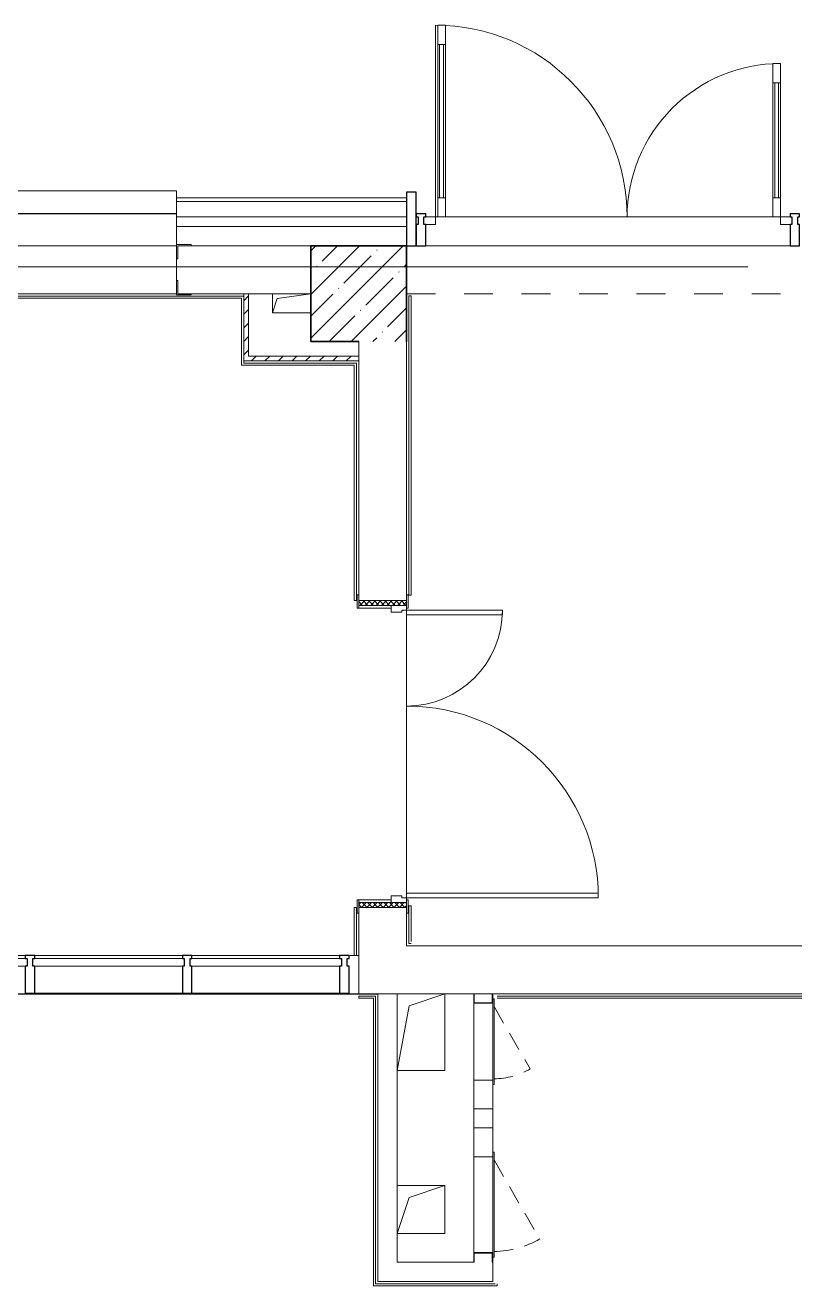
# Model space of a CAD drawing. Header units: millimetres. Extents: x 5993 to 95364, y 94667 to 143522.
# Drawn here: x 42850 to 43177, y 117542 to 118077 of the extents above; entities that cross this region are included whole.
import ezdxf

# ---------------------------------------------------------------- set-up
doc = ezdxf.new("R2010")
doc.units = ezdxf.units.MM
for name, pattern in [('200_ШТРИХ__ш1_п0_6_', [160, 100, -60]), ('200_ШТРИХ_ш1п0_6_', [160, 100, -60]), ('50_200_ШТРИХ_1Т_ш5_п1_п1_', [1400, 1000, -200, 0, -200]), ('Штрих короткий', [300, 150, -150])]:
    doc.linetypes.add(name, pattern=pattern)
for name, color, linetype, lineweight in [('0-2', 7, 'Continuous', 9), ('S-GRID-____-OTLN-1', 7, '50_200_ШТРИХ_1Т_ш5_п1_п1_', 9), ('Двери', 7, 'Continuous', 9), ('Импосты витража', 7, 'Continuous', 9), ('Импосты витража-1', 7, 'Continuous', 25), ('Каркас_Импост', 7, 'Continuous', 13), ('Каркас_Импост-1', 7, 'Continuous', 9), ('Несущие колонны', 7, 'Continuous', 9), ('Несущие колонны-1', 7, 'Continuous', 35), ('Обобщенные модели', 7, 'Continuous', 9), ('Общие ребра', 7, 'Continuous', 9), ('Окна', 7, 'Continuous', 9), ('Остекление-1', 7, 'Continuous', 9), ('Открывание в плане-1', 7, '200_ШТРИХ__ш1_п0_6_', 9), ('Открывание-1', 7, 'Continuous', 9), ('Панель-2', 7, 'Continuous', 13), ('Перекрытия', 7, 'Continuous', 9), ('Перемычка-1', 7, 'Штрих короткий', 9), ('Перемычка_Пунктирные линии-1', 7, '200_ШТРИХ_ш1п0_6_', 9), ('Стены', 7, 'Continuous', 9), ('Стены-1', 7, 'Continuous', 13), ('Элементы узлов', 7, 'Continuous', 9)]:
    doc.layers.add(name, color=color, linetype=linetype, lineweight=lineweight)
doc.layers.add('Штриховка разреза-5', color=7, linetype='Continuous', lineweight=5, true_color=0x8000ff)

# ---------------------------------------------------------------- blocks, each defined once
blk = doc.blocks.new('Дверь_СКБ_2Ст_Внутренняя_ШЕР - СОШ_Д-31__Дв_1600x2100h_ЛК_Лифтовой холл _зона безопасности МГН__EIS60-26412155-АИ2_01_План напольных покрытий и плинтусов 1го этажа _Часть 2_')
at = {"layer": 'Двери'}
h = blk.add_hatch(dxfattribs=at)
h.set_pattern_fill('FP_89', color=256, style=0, pattern_type=2)
h.set_pattern_definition([(135, (1501.41, 189.685), (-14.14214, -14.14214), []), (225, (1501.41, 189.685), (14.14214, -14.14214), [])])
h.paths.add_polyline_path([(812.5, 125), (787.5, 125), (787.5, -125), (812.5, -125)], flags=0)
at = {"layer": 'Каркас_Импост-1'}
h = blk.add_hatch(dxfattribs=at)
h.set_pattern_fill('FP_90', color=256, style=0, pattern_type=2)
h.set_pattern_definition([(45, (-621.384, 189.685), (-14.1421, 14.1421), []), (135, (-621.384, 189.685), (-14.1421, -14.1421), [])])
h.paths.add_polyline_path([(-762.5, 125), (-787.5, 125), (-787.5, -125), (-762.5, -125)], flags=0)
at = {"layer": 'Каркас_Импост'}
for p, q in [((-747.5, 133), (-817.5, 133)), ((-817.5, 133), (-817.5, 125)), ((-747.5, 125), (-747.5, 133)), ((842.5, 133), (772.5, 133)), ((772.5, 133), (772.5, 125)), ((842.5, 125), (842.5, 133)), ((-817.5, 125), (-747.5, 125)), ((-762.5, 125), (-787.5, 125)), ((-787.5, 125), (-787.5, -125)), ((-737.5, 125), (-762.5, 125)), ((-762.5, 125), (-762.5, 45)), ((-762.5, -125), (-762.5, 125)), ((-747.5, 125), (-762.5, 125)), ((-762.5, 125), (-762.5, 124)), ((-762.5, 124), (-747.5, 124)), ((-747.5, 124), (-747.5, 125)), ((-737.5, 100), (-737.5, 125)), ((-727.5, 100), (-737.5, 100)), ((-727.5, 45), (-727.5, 100)), ((762.5, 100), (752.5, 100)), ((752.5, 100), (752.5, 45)), ((762.5, 125), (762.5, 100)), ((787.5, 125), (762.5, 125)), ((787.5, 125), (772.5, 125)), ((772.5, 125), (772.5, 124)), ((772.5, 125), (842.5, 125)), ((772.5, 124), (787.5, 124)), ((787.5, 45), (787.5, 125)), ((812.5, 125), (787.5, 125)), ((787.5, 125), (787.5, -125)), ((787.5, 124), (787.5, 125)), ((812.5, -125), (812.5, 125)), ((-762.5, 45), (-727.5, 45)), ((-747.5, 45), (-762.5, 45)), ((-762.5, 45), (-762.5, -125)), ((-747.5, -125), (-747.5, 45)), ((752.5, 45), (787.5, 45)), ((787.5, 45), (772.5, 45)), ((772.5, 45), (772.5, -125)), ((787.5, -125), (787.5, 45)), ((-747.5, -125), (-817.5, -125)), ((-817.5, -125), (-817.5, -133)), ((-787.5, -125), (-762.5, -125)), ((-762.5, -125), (-747.5, -125)), ((-747.5, -133), (-747.5, -125)), ((772.5, -125), (787.5, -125)), ((842.5, -125), (772.5, -125)), ((772.5, -125), (772.5, -133)), ((787.5, -125), (812.5, -125)), ((842.5, -133), (842.5, -125)), ((-817.5, -133), (-747.5, -133)), ((772.5, -133), (842.5, -133))]:
    blk.add_line(p, q, dxfattribs=at)
at = {"layer": 'Открывание-1'}
for centre, radius, start, end in [((762.5, 125), 1000, 90, 180), ((-737.5, 125), 500, 0, 90)]:
    blk.add_arc(centre, radius, start, end, dxfattribs=at)
at = {"layer": 'Панель-2'}
for p, q in [((762.5, 1125), (737.5, 1125)), ((737.5, 1125), (737.5, 125)), ((762.5, 125), (762.5, 1125)), ((-737.5, 625), (-737.5, 125)), ((-712.5, 625), (-737.5, 625)), ((-712.5, 125), (-712.5, 625)), ((-737.5, 125), (-712.5, 125)), ((737.5, 125), (762.5, 125))]:
    blk.add_line(p, q, dxfattribs=at)
blk = doc.blocks.new('Проем_Дверь_Прямоугольный - 3300х2700h_оконные проемы-27175738-АИ2_01_План напольных покрытий и плинтусов 1го этажа _Часть 2_')
at = {"layer": 'Перемычка-1'}
for p, q in [((1650, 125), (-1650, 125)), ((1650, -125), (-1650, -125))]:
    blk.add_line(p, q, dxfattribs=at)
blk = doc.blocks.new('PNS_Панель прямоугольная2 - Нр_Стекло - 40мм-28950543-АИ2_01_План напольных покрытий и плинтусов 1го этажа _Часть 2_')
at = {"layer": 'Остекление-1'}
for p, q in [((-385, 40), (385, 40)), ((-395, 0), (395, 0)), ((385, 0), (-385, 0))]:
    blk.add_line(p, q, dxfattribs=at)
blk = doc.blocks.new('Прямоугольный импост - Импост структурный с накладкой - 180мм-26943387-АИ2_01_План напольных покрытий и плинтусов 1го этажа _Часть 2_')
at = {"layer": 'Импосты витража-1'}
for p, q in [((-25, 0), (-25, 17)), ((-25, 17), (25, 17)), ((-15, 0), (-25, 0)), ((-15, -40), (-15, 0)), ((25, 0), (15, 0)), ((15, 0), (15, -40)), ((25, 17), (25, 0)), ((-25, -180), (-25, -40)), ((-25, -40), (-15, -40)), ((15, -40), (25, -40)), ((25, -40), (25, -180)), ((25, -180), (-25, -180))]:
    blk.add_line(p, q, dxfattribs=at)
blk = doc.blocks.new('Прямоугольный импост - Импост структурный с накладкой - 180мм-26958217-АИ2_01_План напольных покрытий и плинтусов 1го этажа _Часть 2_')
at = {"layer": 'Импосты витража'}
for p, q in [((13370, 45850), (14140, 45850)), ((13370, 45653), (14140, 45653))]:
    blk.add_line(p, q, dxfattribs=at)
blk = doc.blocks.new('Прямоугольный импост - Откос НВФ_50х280 мм-V170-АИ2_01_План напольных покрытий и плинтусов 1го этажа _Часть 2_')
at = {"layer": 'Импосты витража-1'}
for p, q in [((-50, 130), (0, 130)), ((-50, -150), (-50, 130)), ((0, 130), (0, -150)), ((0, -150), (-50, -150))]:
    blk.add_line(p, q, dxfattribs=at)
blk = doc.blocks.new('Прямоугольный импост - Импост структурный с накладкой - 150мм-27090906-АИ2_01_План напольных покрытий и плинтусов 1го этажа _Часть 2_')
at = {"layer": 'Импосты витража-1'}
for p, q in [((-25, 0), (-25, 17)), ((-25, 17), (25, 17)), ((-15, 0), (-25, 0)), ((-15, -40), (-15, 0)), ((25, 0), (15, 0)), ((15, 0), (15, -40)), ((25, 17), (25, 0)), ((-25, -150), (-25, -40)), ((-25, -40), (-15, -40)), ((15, -40), (25, -40)), ((25, -40), (25, -150)), ((25, -150), (-25, -150))]:
    blk.add_line(p, q, dxfattribs=at)
blk = doc.blocks.new('Дверь_Витражная_СКБ_2Ст2 - ДВН_ДАО_Выход-27090912-АИ2_01_План напольных покрытий и плинтусов 1го этажа _Часть 2_')
at = {"layer": 'Двери'}
for p, q in [((-900, -800), (-900, 0)), ((900, -1000), (900, 0))]:
    blk.add_line(p, q, dxfattribs=at)
for centre, radius, start, end in [((-900, 0), 800, 270, 0), ((900, 0), 1000, 180, 270)]:
    blk.add_arc(centre, radius, start, end, dxfattribs=at)
at = {"layer": 'Элементы узлов'}
for p, q in [((-950, 40), (-900, 40)), ((-900, 40), (-950, 40)), ((-900, 0), (-950, 0)), ((-950, 0), (-900, 0)), ((-900, 40), (-900, 0)), ((-900, 0), (-900, 40)), ((-860, 0), (-900, 0)), ((-900, -800), (-900, 0)), ((-860, 0), (-900, 0)), ((-900, 0), (-900, -800)), ((-860, -800), (-860, 0)), ((-860, -800), (-860, 0)), ((848, 0), (888, 0)), ((848, -1000), (848, 0)), ((848, 0), (848, -1000)), ((888, 0), (848, 0)), ((888, -1000), (888, 0)), ((888, -1000), (888, 0)), ((950, 40), (900, 40)), ((900, 40), (900, 0)), ((950, 40), (900, 40)), ((900, 40), (900, 0)), ((900, 0), (950, 0)), ((900, 0), (950, 0)), ((-900, -100), (-860, -100)), ((-890, -700), (-890, -100)), ((-870, -700), (-870, -100)), ((888, -100), (848, -100)), ((858, -900), (858, -100)), ((878, -900), (878, -100)), ((-900, -700), (-860, -700)), ((-900, -800), (-860, -800)), ((-900, -800), (-860, -800)), ((888, -900), (848, -900)), ((888, -1000), (848, -1000)), ((848, -1000), (888, -1000))]:
    blk.add_line(p, q, dxfattribs=at)
blk = doc.blocks.new('Проем_Дверь_Прямоугольный - 2100х3300h_дверные проемы-27126725-АИ2_01_План напольных покрытий и плинтусов 1го этажа _Часть 2_')
at = {"layer": 'Перемычка-1'}
for p, q in [((1050, 125), (-1050, 125)), ((1050, -125), (-1050, -125))]:
    blk.add_line(p, q, dxfattribs=at)
blk = doc.blocks.new('Фахверк_СКБ_Уголок - 250_2700-27497298-АИ2_01_План напольных покрытий и плинтусов 1го этажа _Часть 2_')
at = {"layer": 'Обобщенные модели'}
for p, q in [((200, 181), (125, 181)), ((125, 181), (125, 106)), ((131, 106), (131, 175)), ((131, 175), (200, 175)), ((200, 175), (200, 181)), ((125, 106), (131, 106)), ((131, -6), (125, -6)), ((125, -6), (125, -81)), ((131, -75), (131, -6)), ((125, -81), (200, -81)), ((200, -75), (131, -75)), ((200, -81), (200, -75))]:
    blk.add_line(p, q, dxfattribs=at)
blk = doc.blocks.new('AR_Отверстие Ниша - Лючок-32403523-АИ2_01_План напольных покрытий и плинтусов 1го этажа _Часть 2_')
at = {"layer": 'Окна'}
for p, q in [((200, 50), (-200, 50)), ((-200, 50), (-200, -50)), ((-200, -50), (200, -50))]:
    blk.add_line(p, q, dxfattribs=at)
blk = doc.blocks.new('Л_Общий_Лючок - Лючок-29677405-АИ2_01_План напольных покрытий и плинтусов 1го этажа _Часть 2_')
at = {"layer": 'Окна'}
for p, q in [((424, 6), (-24, 6)), ((-24, 6), (-24, 0)), ((400, 0), (424, 0)), ((424, 6), (424, 0))]:
    blk.add_line(p, q, dxfattribs=at)
at = {"layer": 'Открывание в плане-1'}
blk.add_line((16.4, 6), (342, 194), dxfattribs=at)
blk.add_arc((6, 0), 388, 0.89053, 30, dxfattribs=at)
blk = doc.blocks.new('АР_Перемычка1 - АР_Перемычка 2-29728251-АИ2_01_План напольных покрытий и плинтусов 1го этажа _Часть 2_')
at = {"layer": 'Перемычка_Пунктирные линии-1'}
for p, q in [((-250, 50), (0, 50)), ((-250, -50), (-250, 50)), ((-250, -50), (0, -50))]:
    blk.add_line(p, q, dxfattribs=at)
blk = doc.blocks.new('AR_Отверстие Ниша - Лючок-32403555-АИ2_01_План напольных покрытий и плинтусов 1го этажа _Часть 2_')
at = {"layer": 'Окна'}
for p, q in [((250, 50), (-250, 50)), ((250, -50), (250, 50)), ((-250, -50), (250, -50))]:
    blk.add_line(p, q, dxfattribs=at)
blk = doc.blocks.new('Л_Общий_Лючок - Лючок-29683801-АИ2_01_План напольных покрытий и плинтусов 1го этажа _Часть 2_')
at = {"layer": 'Окна'}
for p, q in [((524, 6), (-24, 6)), ((-24, 6), (-24, 0)), ((-24, 0), (0, 0)), ((524, 6), (524, 0))]:
    blk.add_line(p, q, dxfattribs=at)
at = {"layer": 'Открывание в плане-1'}
blk.add_line((16.4, 6), (428.6, 244), dxfattribs=at)
blk.add_arc((6, 0), 488, 0.70805, 30, dxfattribs=at)
blk = doc.blocks.new('АР_Перемычка1 - АР_Перемычка 2-29764488-АИ2_01_План напольных покрытий и плинтусов 1го этажа _Часть 2_')
at = {"layer": 'Перемычка_Пунктирные линии-1'}
for p, q in [((500, 50), (750, 50)), ((750, 50), (750, -50)), ((500, -50), (750, -50))]:
    blk.add_line(p, q, dxfattribs=at)
blk = doc.blocks.new('154_Фахверк_СКБ_Швеллер - Тип_100_4010_1-28088705-АИ2_01_План напольных покрытий и плинтусов 1го этажа _Часть 2_')
at = {"layer": 'Обобщенные модели'}
for p, q in [((175, 50), (125, 50)), ((125, 50), (125, -50)), ((128, 47), (175, 47)), ((128, -47), (128, 47)), ((175, 47), (175, 50)), ((125, -50), (175, -50)), ((175, -47), (128, -47)), ((175, -50), (175, -47))]:
    blk.add_line(p, q, dxfattribs=at)
blk = doc.blocks.new('AR_Отверстие прямоугольное _в плите_ - AR_Отверстие прямоугольное _в плите_-30458064-АИ2_01_План напольных покрытий и плинтусов 1го этажа _Часть 2_')
at = {"layer": 'Обобщенные модели'}
for p, q in [((125, 125), (-125, 125)), ((-62.5, 62.5), (125, 125)), ((125, -125), (125, 125)), ((-125, -125), (-62.5, 62.5)), ((-125, -125), (125, -125))]:
    blk.add_line(p, q, dxfattribs=at)
blk = doc.blocks.new('AR_Отверстие прямоугольное _в плите_ - AR_Отверстие прямоугольное _в плите_-V210-АИ2_01_План напольных покрытий и плинтусов 1го этажа _Часть 2_')
at = {"layer": 'Обобщенные модели'}
for p, q in [((-62.5, 137.5), (125, 200)), ((125, -200), (125, 200)), ((-125, -200), (-62.5, 137.5)), ((-125, -200), (125, -200))]:
    blk.add_line(p, q, dxfattribs=at)
blk = doc.blocks.new('AR_Отверстие прямоугольное _в плите_ - AR_Отверстие прямоугольное _в плите_-30511731-АИ2_01_План напольных покрытий и плинтусов 1го этажа _Часть 2_')
at = {"layer": 'Обобщенные модели'}
for p, q in [((-100, 50), (-100, -50)), ((-100, -50), (-75, 25)), ((-75, 25), (100, 50)), ((-100, -50), (100, -50))]:
    blk.add_line(p, q, dxfattribs=at)
blk = doc.blocks.new('Отлив_СКБ - Отлив витража_120_НВФ-31885342-АИ2_01_План напольных покрытий и плинтусов 1го этажа _Часть 2_')
at = {"layer": 'Окна'}
for p, q in [((0, 0), (7800, 0)), ((7800, -2), (0, -2)), ((0, -120), (0, -83)), ((0, -120), (7800, -120)), ((7800, -83), (7800, -120))]:
    blk.add_line(p, q, dxfattribs=at)
blk = doc.blocks.new('Проем_Дверь_Прямоугольный - 4250х2800h_витражные проемы-35247270-АИ2_01_План напольных покрытий и плинтусов 1го этажа _Часть 2_')
at = {"layer": 'Перемычка-1'}
for p, q in [((2125, 100), (-2125, 100)), ((2125, -100), (-2125, -100))]:
    blk.add_line(p, q, dxfattribs=at)

msp = doc.modelspace()

# ---------------------------------------------------------------- hatches: boundary and pattern name
at = {"layer": 'Несущие колонны'}
h = msp.add_hatch(dxfattribs=at)
h.set_pattern_fill('FP_2', color=256, scale=0.081395, style=0, pattern_type=2)
h.set_pattern_definition([(45, (41632.67, 113950.373), (-9.283096, 9.283096), []), (45, (41641.954, 113950.373), (-9.283096, 9.283096), [16.41031, -3.28203, 0.27292, -3.00919])])
h.paths.add_polyline_path([(42971.63, 117942.82), (43012.32, 117942.82), (43012.32, 117983.52), (42971.63, 117983.52)], flags=0)

# ---------------------------------------------------------------- linework, layer by layer
at = {"layer": 'S-GRID-____-OTLN-1', "color": 251, "ltscale": 0.6, "true_color": 0x636466}
msp.add_line((43997.34, 117974.53), (41443.97, 117974.53), dxfattribs=at)
at = {"layer": 'Несущие колонны-1'}
for p, q in [((43012.32, 117983.52), (42971.63, 117983.52)), ((42971.63, 117983.52), (42971.63, 117942.82)), ((43012.32, 117942.82), (43012.32, 117983.52)), ((42971.63, 117942.82), (42991.98, 117942.82))]:
    msp.add_line(p, q, dxfattribs=at)
at = {"layer": 'Общие ребра'}
for p, q in [((43012.32, 118002.24), (42914.65, 118002.24)), ((42914.65, 118002.24), (43012.32, 118002.24)), ((43012.32, 117995.73), (42914.65, 117995.73)), ((43012.32, 117991.66), (42914.65, 117991.66)), ((42920.75, 117983.52), (42971.63, 117983.52)), ((42971.63, 117983.52), (42920.75, 117983.52))]:
    msp.add_line(p, q, dxfattribs=at)
at = {"layer": 'Перекрытия'}
for p, q in [((43175.12, 117983.52), (43020.46, 117983.52)), ((43012.32, 117708.81), (43012.32, 117826.83)), ((42987.91, 117682.36), (42990.1, 117682.36)), ((42991, 117682.36), (42991.98, 117682.36)), ((43000.11, 117665.82), (42647.84, 117665.82))]:
    msp.add_line(p, q, dxfattribs=at)
at = {"layer": 'Стены'}
for p, q in [((43020.46, 117995.73), (43175.12, 117995.73)), ((42914.65, 117983.52), (42646.04, 117983.52)), ((42646.04, 117983.52), (42914.65, 117983.52)), ((43175.12, 117983.52), (43020.46, 117983.52)), ((42914.65, 117963.17), (42646.04, 117963.17)), ((42647.02, 117962.19), (42943.14, 117962.19)), ((42942.24, 117961.3), (42647.92, 117961.3)), ((42942.24, 117932.81), (42942.24, 117961.3)), ((43013.3, 117835.24), (43013.3, 117962.22)), ((43014.2, 117962.22), (43013.3, 117962.22)), ((43014.2, 117962.22), (43014.2, 117835.24)), ((42943.14, 117934.68), (42943.14, 117933.71)), ((42943.14, 117933.71), (42991, 117933.71)), ((42991, 117933.71), (42991, 117832.97)), ((42990.1, 117932.81), (42942.24, 117932.81)), ((42990.1, 117832.97), (42990.1, 117932.81)), ((42991, 117832.97), (42990.1, 117832.97)), ((43014.2, 117835.24), (43013.3, 117835.24)), ((43013.3, 117687.4), (43013.3, 117703.32)), ((43014.2, 117703.32), (43013.3, 117703.32)), ((43014.2, 117703.32), (43014.2, 117688.3)), ((42990.1, 117682.36), (42990.1, 117702.71)), ((42991, 117702.71), (42990.1, 117702.71)), ((42991, 117702.71), (42991, 117682.36)), ((43013.3, 117687.4), (43014.2, 117687.4)), ((42991, 117682.36), (42990.1, 117682.36)), ((42991.98, 117665.1), (42999.14, 117665.1)), ((42991.98, 117665.1), (42991.98, 117664.21)), ((42998.24, 117664.21), (42991.98, 117664.21)), ((42998.24, 117542.11), (42998.24, 117664.21)), ((42999.14, 117665.1), (42999.14, 117543.01)), ((43050.82, 117665.1), (43198.56, 117665.1)), ((43197.66, 117664.21), (43050.82, 117664.21)), ((42999.14, 117543.01), (43049.93, 117543.01)), ((43050.82, 117542.11), (43050.82, 117543.01)), ((43050.82, 117542.11), (42998.24, 117542.11))]:
    msp.add_line(p, q, dxfattribs=at)
at = {"layer": 'Стены-1'}
for p, q in [((43012.32, 118003.87), (42914.65, 118003.87)), ((42914.65, 118003.87), (42914.65, 118002.24)), ((43012.32, 118002.24), (43012.32, 118003.87)), ((42914.65, 118002.24), (42914.65, 117984.01)), ((43012.32, 117983.52), (43012.32, 118002.24)), ((42971.63, 117983.52), (43012.32, 117983.52)), ((42971.63, 117963.17), (42971.63, 117983.52)), ((42914.65, 117977.9), (42914.65, 117968.79)), ((42920.75, 117963.17), (42971.63, 117963.17)), ((42943.14, 117963.17), (42943.14, 117934.68)), ((42945.17, 117963.17), (42943.14, 117963.17)), ((42945.17, 117936.72), (42945.17, 117963.17)), ((42991.98, 117942.82), (42991.98, 117835.38)), ((43012.32, 117835.38), (43012.32, 117942.82)), ((42943.14, 117934.68), (42991.98, 117934.68)), ((42991.98, 117936.72), (42945.17, 117936.72)), ((42991.98, 117934.68), (42991.98, 117936.72)), ((42991.98, 117700.26), (42991.98, 117666.08)), ((43012.32, 117686.43), (43012.32, 117700.26)), ((43472.21, 117686.43), (43012.32, 117686.43)), ((42991.98, 117666.08), (43012.32, 117666.08)), ((43000.11, 117666.08), (43000.11, 117552.12)), ((43008.25, 117666.08), (43000.11, 117666.08)), ((43008.25, 117552.12), (43008.25, 117666.08)), ((43012.32, 117666.08), (43040.81, 117666.08)), ((43048.71, 117666.08), (43041.06, 117666.08)), ((43041.06, 117666.08), (43048.71, 117666.08)), ((43048.95, 117666.08), (43700.12, 117666.08)), ((43040.81, 117629.45), (43040.81, 117596.89)), ((43048.95, 117598.84), (43048.95, 117627.5)), ((43000.11, 117552.12), (43000.11, 117543.98)), ((43040.81, 117552.12), (43008.25, 117552.12)), ((43048.95, 117543.98), (43048.95, 117552.12)), ((43000.11, 117543.98), (43048.95, 117543.98))]:
    msp.add_line(p, q, dxfattribs=at)
at = {"layer": 'Штриховка разреза-5'}
for p, q in [((42943.14, 117960.18), (42945.17, 117962.22)), ((42943.14, 117954.43), (42945.17, 117956.46)), ((42943.14, 117948.67), (42945.17, 117950.71)), ((42943.14, 117942.92), (42945.17, 117944.95)), ((42943.14, 117937.16), (42945.17, 117939.2)), ((42946.41, 117934.68), (42948.45, 117936.72)), ((42952.17, 117934.68), (42954.2, 117936.72)), ((42957.92, 117934.68), (42959.96, 117936.72)), ((42963.68, 117934.68), (42965.72, 117936.72)), ((42969.44, 117934.68), (42971.47, 117936.72)), ((42975.19, 117934.68), (42977.23, 117936.72)), ((42980.95, 117934.68), (42982.98, 117936.72)), ((42986.7, 117934.68), (42988.74, 117936.72))]:
    msp.add_line(p, q, dxfattribs=at)

# ---------------------------------------------------------------- block references
at = {"layer": '0-2', "xscale": 0.08139549610658335, "yscale": 0.08139549610658335, "zscale": 0.08139549610658335}
for name, p, rotation in [('Дверь_Витражная_СКБ_2Ст2 - ДВН_ДАО_Выход-27090912-АИ2_01_План напольных покрытий и плинтусов 1го этажа _Часть 2_', (43097.79, 117995.73), 180), ('Отлив_СКБ - Отлив витража_120_НВФ-31885342-АИ2_01_План напольных покрытий и плинтусов 1го этажа _Часть 2_', (42914.65, 117997.11), 180), ('Проем_Дверь_Прямоугольный - 2100х3300h_дверные проемы-27126725-АИ2_01_План напольных покрытий и плинтусов 1го этажа _Часть 2_', (43097.79, 117973.35), 180), ('Дверь_СКБ_2Ст_Внутренняя_ШЕР - СОШ_Д-31__Дв_1600x2100h_ЛК_Лифтовой холл _зона безопасности МГН__EIS60-26412155-АИ2_01_План напольных покрытий и плинтусов 1го этажа _Часть 2_', (43002.15, 117768.84), 269.9999999999999), ('Проем_Дверь_Прямоугольный - 4250х2800h_витражные проемы-35247270-АИ2_01_План напольных покрытий и плинтусов 1го этажа _Часть 2_', (42819.01, 117674.22), 180), ('PNS_Панель прямоугольная2 - Нр_Стекло - 40мм-28950543-АИ2_01_План напольных покрытий и плинтусов 1го этажа _Часть 2_', (42819.01, 117680.97), 180), ('PNS_Панель прямоугольная2 - Нр_Стекло - 40мм-28950543-АИ2_01_План напольных покрытий и плинтусов 1го этажа _Часть 2_', (42885.75, 117680.97), 180), ('PNS_Панель прямоугольная2 - Нр_Стекло - 40мм-28950543-АИ2_01_План напольных покрытий и плинтусов 1го этажа _Часть 2_', (42952.5, 117680.97), 180), ('154_Фахверк_СКБ_Швеллер - Тип_100_4010_1-28088705-АИ2_01_План напольных покрытий и плинтусов 1го этажа _Часть 2_', (43044.88, 117651.83), 90), ('AR_Отверстие Ниша - Лючок-32403523-АИ2_01_План напольных покрытий и плинтусов 1го этажа _Часть 2_', (43044.88, 117645.73), 90), ('Л_Общий_Лючок - Лючок-29677405-АИ2_01_План напольных покрытий и плинтусов 1го этажа _Часть 2_', (43048.95, 117662.01), 270), ('АР_Перемычка1 - АР_Перемычка 2-29728251-АИ2_01_План напольных покрытий и плинтусов 1го этажа _Часть 2_', (43044.88, 117629.45), 90), ('АР_Перемычка1 - АР_Перемычка 2-29764488-АИ2_01_План напольных покрытий и плинтусов 1го этажа _Часть 2_', (43044.88, 117556.19), 90), ('AR_Отверстие Ниша - Лючок-32403555-АИ2_01_План напольных покрытий и плинтусов 1го этажа _Часть 2_', (43044.88, 117576.54), 90), ('Л_Общий_Лючок - Лючок-29683801-АИ2_01_План напольных покрытий и плинтусов 1го этажа _Часть 2_', (43048.95, 117596.89), 270), ('154_Фахверк_СКБ_Швеллер - Тип_100_4010_1-28088705-АИ2_01_План напольных покрытий и плинтусов 1го этажа _Часть 2_', (43044.88, 117566.37), 270)]:
    msp.add_blockref(name, p, dxfattribs=dict(at, rotation=rotation))
at = {"layer": '0-2', "extrusion": (0, 0, -1), "xscale": 0.08139549610658335, "yscale": 0.08139549610658335, "zscale": 0.08139549610658335}
for name, p in [('Прямоугольный импост - Откос НВФ_50х280 мм-V170-АИ2_01_План напольных покрытий и плинтусов 1го этажа _Часть 2_', (-43012.32, 117995.73)), ('Прямоугольный импост - Импост структурный с накладкой - 150мм-27090906-АИ2_01_План напольных покрытий и плинтусов 1го этажа _Часть 2_', (-43018.43, 117995.73)), ('Прямоугольный импост - Импост структурный с накладкой - 150мм-27090906-АИ2_01_План напольных покрытий и плинтусов 1го этажа _Часть 2_', (-43177.15, 117995.73)), ('Прямоугольный импост - Импост структурный с накладкой - 180мм-26943387-АИ2_01_План напольных покрытий и плинтусов 1го этажа _Часть 2_', (-42852.38, 117680.97)), ('Прямоугольный импост - Импост структурный с накладкой - 180мм-26943387-АИ2_01_План напольных покрытий и плинтусов 1го этажа _Часть 2_', (-42919.13, 117680.97)), ('Прямоугольный импост - Импост структурный с накладкой - 180мм-26943387-АИ2_01_План напольных покрытий и плинтусов 1го этажа _Часть 2_', (-42985.87, 117680.97))]:
    msp.add_blockref(name, p, dxfattribs=at)
at = {"layer": '0-2', "xscale": 0.08139549610658335, "yscale": 0.08139549610658335, "zscale": 0.08139549610658335}
for name, p in [('Проем_Дверь_Прямоугольный - 3300х2700h_оконные проемы-27175738-АИ2_01_План напольных покрытий и плинтусов 1го этажа _Часть 2_', (42780.35, 117973.35)), ('Фахверк_СКБ_Уголок - 250_2700-27497298-АИ2_01_План напольных покрытий и плинтусов 1го этажа _Часть 2_', (42904.48, 117969.28)), ('AR_Отверстие прямоугольное _в плите_ - AR_Отверстие прямоугольное _в плите_-30511731-АИ2_01_План напольных покрытий и плинтусов 1го этажа _Часть 2_', (42963.49, 117959.1)), ('Прямоугольный импост - Импост структурный с накладкой - 180мм-26958217-АИ2_01_План напольных покрытий и плинтусов 1го этажа _Часть 2_', (41766.16, 113950.37)), ('Прямоугольный импост - Импост структурный с накладкой - 180мм-26958217-АИ2_01_План напольных покрытий и плинтусов 1го этажа _Часть 2_', (41832.9, 113950.37)), ('AR_Отверстие прямоугольное _в плите_ - AR_Отверстие прямоугольное _в плите_-V210-АИ2_01_План напольных покрытий и плинтусов 1го этажа _Часть 2_', (43018.43, 117649.8)), ('AR_Отверстие прямоугольное _в плите_ - AR_Отверстие прямоугольное _в плите_-30458064-АИ2_01_План напольных покрытий и плинтусов 1го этажа _Часть 2_', (43018.43, 117574.51))]:
    msp.add_blockref(name, p, dxfattribs=at)

doc.saveas('drawing.dxf')
